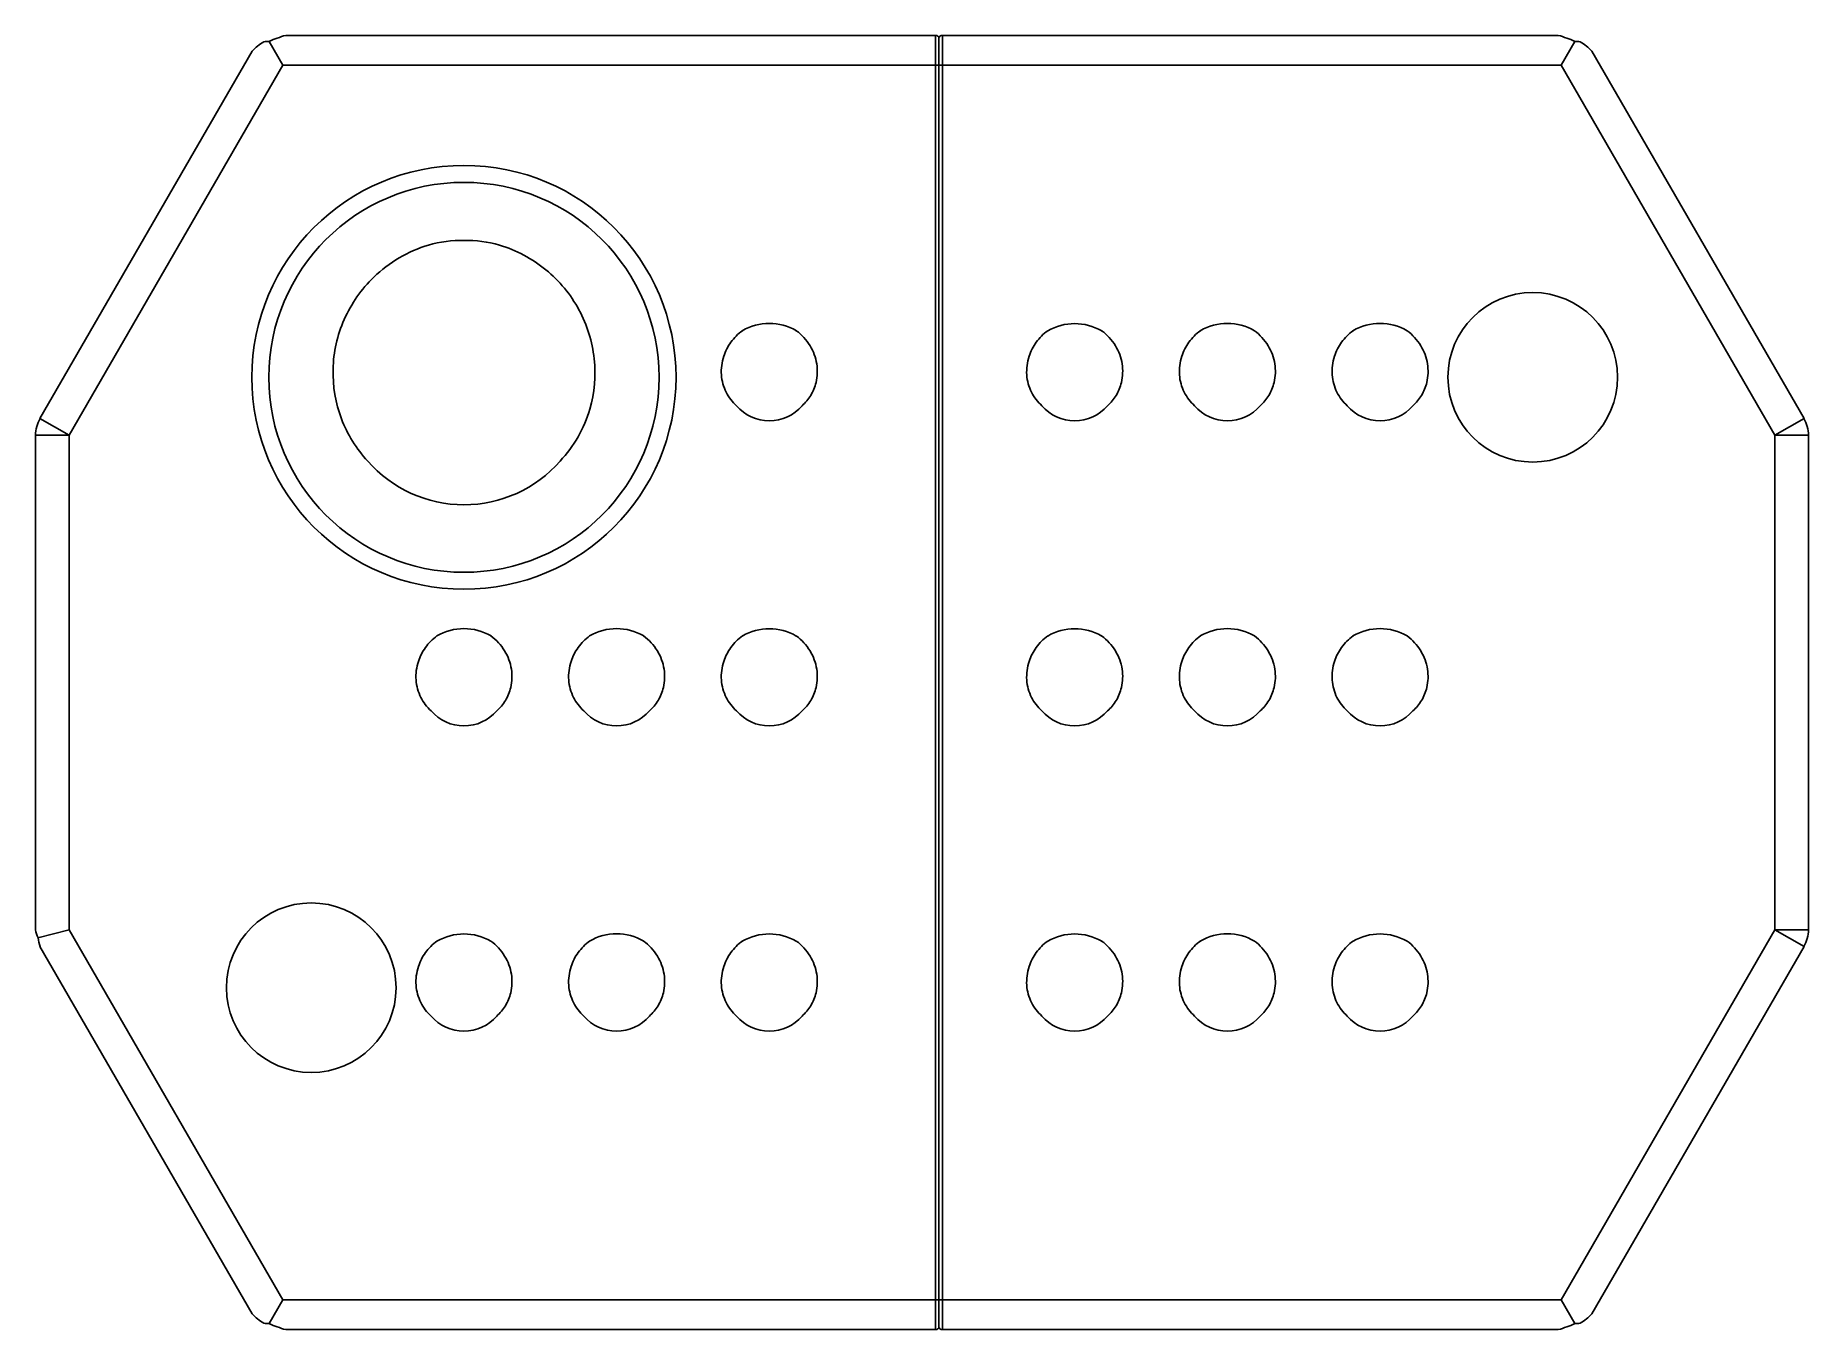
# Model space of a CAD drawing. Header units: millimetres. Extents: x -52 to 52, y -38 to 38.
import ezdxf

# ---------------------------------------------------------------- set-up
doc = ezdxf.new("R2010")
doc.units = ezdxf.units.MM
doc.layers.get('0').update_dxf_attribs({"linetype": 'CONTINUOUS'})

msp = doc.modelspace()

# ---------------------------------------------------------------- linework, layer by layer
for p, q in [((-37.68, 36.41), (-38.49, 37.81)), ((-37.68, 36.41), (-38.49, 37.81)), ((0.8, 38.17), (-37.5, 38.17)), ((0.8, 36.41), (0.8, 38.17)), ((0.8, 36.41), (0.8, 38.17)), ((1, 36.41), (1, 37.99)), ((1, 37.99), (1, 36.41)), ((1.2, 38.17), (1.2, 36.41)), ((37.5, 38.17), (1.2, 38.17)), ((1.2, 38.17), (1.2, 36.41)), ((38.49, 37.81), (37.68, 36.41)), ((38.49, 37.81), (37.68, 36.41)), ((-39.48, 37.24), (-51.99, 15.57)), ((51.99, 15.57), (39.48, 37.24)), ((-50.28, 14.58), (-37.68, 36.41)), ((-37.68, 36.41), (0.8, 36.41)), ((1, 36.41), (0.8, 36.41)), ((1.2, 36.41), (1, 36.41)), ((1.2, 36.41), (37.68, 36.41)), ((37.68, 36.41), (50.28, 14.58)), ((-50.28, 14.58), (-51.99, 15.57)), ((-50.28, 14.58), (-51.99, 15.57)), ((51.99, 15.57), (50.28, 14.58)), ((51.99, 15.57), (50.28, 14.58)), ((-52.26, 14.58), (-50.28, 14.58)), ((-52.26, 14.58), (-52.26, -14.58)), ((-52.26, 14.58), (-50.28, 14.58)), ((-50.28, -14.58), (-50.28, 14.58)), ((50.28, 14.58), (52.26, 14.58)), ((-52.11, -15.07), (-50.28, -14.58)), ((-52.11, -15.07), (-50.28, -14.58)), ((-37.68, -36.41), (-50.28, -14.58)), ((50.28, -14.58), (37.68, -36.41)), ((50.28, -14.58), (51.99, -15.57)), ((52.26, -14.58), (50.28, -14.58)), ((50.28, -14.58), (51.99, -15.57)), ((-51.99, -15.57), (-39.48, -37.24)), ((39.48, -37.24), (51.99, -15.57)), ((-38.49, -37.81), (-37.68, -36.41)), ((-38.49, -37.81), (-37.68, -36.41)), ((0.8, -36.41), (-37.68, -36.41)), ((0.8, -38.17), (0.8, -36.41)), ((1, -36.41), (0.8, -36.41)), ((0.8, -38.17), (0.8, -36.41)), ((1, -36.41), (1, -37.99)), ((1.2, -36.41), (1, -36.41)), ((1, -37.99), (1, -36.41)), ((1.2, -36.41), (1.2, -38.17)), ((1.2, -36.41), (1.2, -38.17)), ((37.68, -36.41), (1.2, -36.41)), ((37.68, -36.41), (38.49, -37.81)), ((37.68, -36.41), (38.49, -37.81)), ((-37.5, -38.17), (0.8, -38.17)), ((1.2, -38.17), (37.5, -38.17))]:
    msp.add_line(p, q)
for points in [[(0.8, 36.41), (0.8, -36.41), (-37.68, -36.41), (-50.28, -14.58), (-50.28, 14.58), (-37.68, 36.41)], [(0.8, -36.41), (1, -36.41), (1, 36.41), (0.8, 36.41)], [(1, -36.41), (1.2, -36.41), (1.2, 36.41), (1, 36.41)], [(1.2, -36.41), (1.2, 36.41), (37.68, 36.41), (50.28, 14.58), (50.28, -14.58), (37.68, -36.41)], [(52.26, 14.58), (50.28, 14.58), (50.28, -14.58), (52.26, -14.58)]]:
    msp.add_lwpolyline(points, close=True)
for centre, radius in [((-27, 18), 12.5), ((-27, 18), 11.5), ((36, 18), 5), ((-36, -18), 5)]:
    msp.add_circle(centre, radius)
for centre, radius, start, end in [((-27, 18), 8.08, 75.0013, 104.9987), ((-9, 18), 3.18, 59.8597, 120.1403), ((9, 18), 3.17, 59.8597, 120.1403), ((18, 18), 3.18, 59.8597, 120.1403), ((27, 18), 3.18, 59.8597, 120.1403), ((-9, 18), 2.56, 220.9457, 319.0543), ((9, 18), 2.56, 220.9457, 319.0543), ((18, 18), 2.56, 220.9457, 319.0543), ((27, 18), 2.56, 220.9457, 319.0543), ((-27, 18), 7.52, 221.0496, 318.9504), ((-27, 0), 3.18, 59.8597, 120.1403), ((-18, 0), 3.18, 59.8597, 120.1403), ((-9, 0), 3.17, 59.8597, 120.1403), ((9, 0), 3.17, 59.8597, 120.1403), ((18, 0), 3.18, 59.8597, 120.1403), ((27, 0), 3.18, 59.8597, 120.1403), ((-27, 0), 2.56, 220.9457, 319.0543), ((-18, 0), 2.56, 220.9457, 319.0543), ((-9, 0), 2.56, 220.9457, 319.0543), ((9, 0), 2.56, 220.9457, 319.0543), ((18, 0), 2.56, 220.9457, 319.0543), ((27, 0), 2.56, 220.9457, 319.0543), ((-27, -18), 3.17, 59.8597, 120.1403), ((-18, -18), 3.18, 59.8597, 120.1403), ((-9, -18), 3.17, 59.8597, 120.1403), ((9, -18), 3.17, 59.8597, 120.1403), ((18, -18), 3.18, 59.8597, 120.1403), ((27, -18), 3.17, 59.8597, 120.1403), ((-27, -18), 2.56, 220.9457, 319.0543), ((-18, -18), 2.56, 220.9457, 319.0543), ((-9, -18), 2.56, 220.9457, 319.0543), ((9, -18), 2.56, 220.9457, 319.0543), ((18, -18), 2.56, 220.9457, 319.0543), ((27, -18), 2.56, 220.9457, 319.0543)]:
    msp.add_arc(centre, radius, start, end)
for centre, major_axis, ratio, start_param, end_param in [((-37.77, 36.25), (2.09, 0.56), 0.840571, 1.8481, 2.269791), ((-37.5, 36.41), (-3.36, -1.24), 0.467633, 4.54189, 4.836799), ((0.8, 37.99), (0.2, 0), 0.879274, 0, 1.570796), ((1.2, 37.99), (-0.2, 0), 0.879274, 4.712389, 6.283185), ((37.5, 36.41), (3.36, -1.24), 0.467633, 1.446386, 1.741296), ((37.77, 36.25), (-2.09, 0.56), 0.840571, 4.013394, 4.435086), ((-50.28, 14.58), (1, 1.73), 0.985106, 1.570796, 2.087922), ((50.28, 14.58), (1, -1.73), 0.985106, 1.053671, 1.570796), ((-50.28, -14.58), (-1.8, 1.04), 0.840571, 0.601849, 0.871802), ((50.28, -14.58), (-1, -1.73), 0.985106, 1.570796, 2.087922), ((-50.28, -14.58), (-0.56, -2.09), 0.840571, 5.164211, 5.411384), ((-37.77, -36.25), (2.09, -0.56), 0.840571, 4.013394, 4.435086), ((37.77, -36.25), (-2.09, -0.56), 0.840571, 1.8481, 2.269791), ((-37.5, -36.41), (-3.36, 1.24), 0.467633, 1.446386, 1.741296), ((0.8, -37.99), (0.2, 0), 0.879274, 4.712389, 6.283185), ((1.2, -37.99), (-0.2, 0), 0.879274, 0, 1.570796), ((37.5, -36.41), (3.36, 1.24), 0.467633, 4.54189, 4.836799)]:
    msp.add_ellipse(centre, major_axis=major_axis, ratio=ratio, start_param=start_param, end_param=end_param)
for points in [[(-38.8, 37.79), (-38.7, 37.81), (-38.6, 37.82), (-38.49, 37.81)], [(38.49, 37.81), (38.6, 37.82), (38.7, 37.81), (38.8, 37.79)], [(-38.49, -37.81), (-38.6, -37.82), (-38.7, -37.81), (-38.8, -37.79)], [(38.8, -37.79), (38.7, -37.81), (38.6, -37.82), (38.49, -37.81)]]:
    msp.add_open_spline(points, degree=3)
for points, knots in [([(-32.67, 13.06), (-33.34, 13.78), (-33.87, 14.63), (-34.57, 16.48), (-34.74, 17.48), (-34.69, 19.49), (-34.47, 20.48), (-33.64, 22.35), (-33.05, 23.2), (-31.86, 24.35), (-31.36, 24.73), (-30.27, 25.36), (-29.69, 25.62), (-29.09, 25.8)], [0, 0, 0, 0, 0.295536, 0.295536, 0.595173, 0.595173, 0.898908, 0.898908, 1.206742, 1.206742, 1.394269, 1.394269, 1.583304, 1.583304, 1.583304, 1.583304]), ([(-24.91, 25.8), (-23.91, 25.5), (-22.98, 25), (-21.37, 23.69), (-20.71, 22.89), (-19.74, 21.09), (-19.43, 20.11), (-19.22, 18.1), (-19.3, 17.09), (-19.75, 15.56), (-19.98, 15.01), (-20.57, 13.97), (-20.93, 13.49), (-21.33, 13.06)], [0, 0, 0, 0, 0.313271, 0.313271, 0.622438, 0.622438, 0.927502, 0.927502, 1.228461, 1.228461, 1.407828, 1.407828, 1.585684, 1.585684, 1.585684, 1.585684]), ([(-10.93, 16.32), (-11.19, 16.55), (-11.39, 16.82), (-11.7, 17.44), (-11.8, 17.79), (-11.85, 18.52), (-11.8, 18.89), (-11.59, 19.54), (-11.45, 19.82), (-11.08, 20.33), (-10.85, 20.56), (-10.59, 20.75)], [0, 0, 0, 0, 0.101569, 0.101569, 0.2083013, 0.2083013, 0.3201956, 0.3201956, 0.41268, 0.41268, 0.508353, 0.508353, 0.508353, 0.508353]), ([(-7.41, 20.75), (-7.08, 20.51), (-6.81, 20.21), (-6.4, 19.53), (-6.26, 19.17), (-6.15, 18.43), (-6.16, 18.06), (-6.31, 17.43), (-6.41, 17.17), (-6.7, 16.71), (-6.87, 16.5), (-7.07, 16.32)], [0, 0, 0, 0, 0.1207781, 0.1207781, 0.2363784, 0.2363784, 0.3467999, 0.3467999, 0.4303124, 0.4303124, 0.5106627, 0.5106627, 0.5106627, 0.5106627]), ([(7.07, 16.32), (6.81, 16.55), (6.61, 16.82), (6.3, 17.44), (6.2, 17.79), (6.15, 18.52), (6.2, 18.89), (6.41, 19.54), (6.55, 19.82), (6.92, 20.33), (7.15, 20.56), (7.41, 20.75)], [0, 0, 0, 0, 0.101569, 0.101569, 0.2083013, 0.2083013, 0.3201956, 0.3201956, 0.41268, 0.41268, 0.508353, 0.508353, 0.508353, 0.508353]), ([(10.59, 20.75), (10.92, 20.51), (11.19, 20.21), (11.6, 19.53), (11.74, 19.17), (11.85, 18.43), (11.84, 18.06), (11.69, 17.43), (11.59, 17.17), (11.3, 16.71), (11.13, 16.5), (10.93, 16.32)], [0, 0, 0, 0, 0.1207781, 0.1207781, 0.2363784, 0.2363784, 0.3467999, 0.3467999, 0.4303124, 0.4303124, 0.5106627, 0.5106627, 0.5106627, 0.5106627]), ([(16.07, 16.32), (15.81, 16.55), (15.61, 16.82), (15.3, 17.44), (15.2, 17.79), (15.15, 18.52), (15.2, 18.89), (15.41, 19.54), (15.55, 19.82), (15.92, 20.33), (16.15, 20.56), (16.41, 20.75)], [0, 0, 0, 0, 0.101569, 0.101569, 0.2083013, 0.2083013, 0.3201956, 0.3201956, 0.41268, 0.41268, 0.508353, 0.508353, 0.508353, 0.508353]), ([(19.59, 20.75), (19.92, 20.51), (20.19, 20.21), (20.6, 19.53), (20.74, 19.17), (20.85, 18.43), (20.84, 18.06), (20.69, 17.43), (20.59, 17.17), (20.3, 16.71), (20.13, 16.5), (19.93, 16.32)], [0, 0, 0, 0, 0.1207781, 0.1207781, 0.2363784, 0.2363784, 0.3467999, 0.3467999, 0.4303124, 0.4303124, 0.5106627, 0.5106627, 0.5106627, 0.5106627]), ([(25.07, 16.32), (24.81, 16.55), (24.61, 16.82), (24.3, 17.44), (24.2, 17.79), (24.15, 18.52), (24.2, 18.89), (24.41, 19.54), (24.55, 19.82), (24.92, 20.33), (25.15, 20.56), (25.41, 20.75)], [0, 0, 0, 0, 0.101569, 0.101569, 0.2083013, 0.2083013, 0.3201956, 0.3201956, 0.41268, 0.41268, 0.508353, 0.508353, 0.508353, 0.508353]), ([(28.59, 20.75), (28.92, 20.51), (29.19, 20.21), (29.6, 19.53), (29.74, 19.17), (29.85, 18.43), (29.84, 18.06), (29.69, 17.43), (29.59, 17.17), (29.3, 16.71), (29.13, 16.5), (28.93, 16.32)], [0, 0, 0, 0, 0.1207781, 0.1207781, 0.2363784, 0.2363784, 0.3467999, 0.3467999, 0.4303124, 0.4303124, 0.5106627, 0.5106627, 0.5106627, 0.5106627]), ([(-28.93, -1.68), (-29.19, -1.45), (-29.39, -1.18), (-29.7, -0.56), (-29.8, -0.21), (-29.85, 0.52), (-29.8, 0.89), (-29.59, 1.54), (-29.45, 1.82), (-29.08, 2.33), (-28.85, 2.56), (-28.59, 2.75)], [0, 0, 0, 0, 0.101569, 0.101569, 0.2083013, 0.2083013, 0.3201956, 0.3201956, 0.41268, 0.41268, 0.508353, 0.508353, 0.508353, 0.508353]), ([(-25.41, 2.75), (-25.08, 2.51), (-24.81, 2.21), (-24.4, 1.53), (-24.26, 1.17), (-24.15, 0.43), (-24.16, 0.06), (-24.31, -0.57), (-24.41, -0.83), (-24.7, -1.29), (-24.87, -1.5), (-25.07, -1.68)], [0, 0, 0, 0, 0.1207781, 0.1207781, 0.2363784, 0.2363784, 0.3467999, 0.3467999, 0.4303124, 0.4303124, 0.5106627, 0.5106627, 0.5106627, 0.5106627]), ([(-19.93, -1.68), (-20.19, -1.45), (-20.39, -1.18), (-20.7, -0.56), (-20.8, -0.21), (-20.85, 0.52), (-20.8, 0.89), (-20.59, 1.54), (-20.45, 1.82), (-20.08, 2.33), (-19.85, 2.56), (-19.59, 2.75)], [0, 0, 0, 0, 0.101569, 0.101569, 0.2083013, 0.2083013, 0.3201956, 0.3201956, 0.41268, 0.41268, 0.508353, 0.508353, 0.508353, 0.508353]), ([(-16.41, 2.75), (-16.08, 2.51), (-15.81, 2.21), (-15.4, 1.53), (-15.26, 1.17), (-15.15, 0.43), (-15.16, 0.06), (-15.31, -0.57), (-15.41, -0.83), (-15.7, -1.29), (-15.87, -1.5), (-16.07, -1.68)], [0, 0, 0, 0, 0.1207781, 0.1207781, 0.2363784, 0.2363784, 0.3467999, 0.3467999, 0.4303124, 0.4303124, 0.5106627, 0.5106627, 0.5106627, 0.5106627]), ([(-10.93, -1.68), (-11.19, -1.45), (-11.39, -1.18), (-11.7, -0.56), (-11.8, -0.21), (-11.85, 0.52), (-11.8, 0.89), (-11.59, 1.54), (-11.45, 1.82), (-11.08, 2.33), (-10.85, 2.56), (-10.59, 2.75)], [0, 0, 0, 0, 0.101569, 0.101569, 0.2083013, 0.2083013, 0.3201956, 0.3201956, 0.41268, 0.41268, 0.508353, 0.508353, 0.508353, 0.508353]), ([(-7.41, 2.75), (-7.08, 2.51), (-6.81, 2.21), (-6.4, 1.53), (-6.26, 1.17), (-6.15, 0.43), (-6.16, 0.06), (-6.31, -0.57), (-6.41, -0.83), (-6.7, -1.29), (-6.87, -1.5), (-7.07, -1.68)], [0, 0, 0, 0, 0.1207781, 0.1207781, 0.2363784, 0.2363784, 0.3467999, 0.3467999, 0.4303124, 0.4303124, 0.5106627, 0.5106627, 0.5106627, 0.5106627]), ([(7.07, -1.68), (6.81, -1.45), (6.61, -1.18), (6.3, -0.56), (6.2, -0.21), (6.15, 0.52), (6.2, 0.89), (6.41, 1.54), (6.55, 1.82), (6.92, 2.33), (7.15, 2.56), (7.41, 2.75)], [0, 0, 0, 0, 0.101569, 0.101569, 0.2083013, 0.2083013, 0.3201956, 0.3201956, 0.41268, 0.41268, 0.508353, 0.508353, 0.508353, 0.508353]), ([(10.59, 2.75), (10.92, 2.51), (11.19, 2.21), (11.6, 1.53), (11.74, 1.17), (11.85, 0.43), (11.84, 0.06), (11.69, -0.57), (11.59, -0.83), (11.3, -1.29), (11.13, -1.5), (10.93, -1.68)], [0, 0, 0, 0, 0.1207781, 0.1207781, 0.2363784, 0.2363784, 0.3467999, 0.3467999, 0.4303124, 0.4303124, 0.5106627, 0.5106627, 0.5106627, 0.5106627]), ([(16.07, -1.68), (15.81, -1.45), (15.61, -1.18), (15.3, -0.56), (15.2, -0.21), (15.15, 0.52), (15.2, 0.89), (15.41, 1.54), (15.55, 1.82), (15.92, 2.33), (16.15, 2.56), (16.41, 2.75)], [0, 0, 0, 0, 0.101569, 0.101569, 0.2083013, 0.2083013, 0.3201956, 0.3201956, 0.41268, 0.41268, 0.508353, 0.508353, 0.508353, 0.508353]), ([(19.59, 2.75), (19.92, 2.51), (20.19, 2.21), (20.6, 1.53), (20.74, 1.17), (20.85, 0.43), (20.84, 0.06), (20.69, -0.57), (20.59, -0.83), (20.3, -1.29), (20.13, -1.5), (19.93, -1.68)], [0, 0, 0, 0, 0.1207781, 0.1207781, 0.2363784, 0.2363784, 0.3467999, 0.3467999, 0.4303124, 0.4303124, 0.5106627, 0.5106627, 0.5106627, 0.5106627]), ([(25.07, -1.68), (24.81, -1.45), (24.61, -1.18), (24.3, -0.56), (24.2, -0.21), (24.15, 0.52), (24.2, 0.89), (24.41, 1.54), (24.55, 1.82), (24.92, 2.33), (25.15, 2.56), (25.41, 2.75)], [0, 0, 0, 0, 0.101569, 0.101569, 0.2083013, 0.2083013, 0.3201956, 0.3201956, 0.41268, 0.41268, 0.508353, 0.508353, 0.508353, 0.508353]), ([(28.59, 2.75), (28.92, 2.51), (29.19, 2.21), (29.6, 1.53), (29.74, 1.17), (29.85, 0.43), (29.84, 0.06), (29.69, -0.57), (29.59, -0.83), (29.3, -1.29), (29.13, -1.5), (28.93, -1.68)], [0, 0, 0, 0, 0.1207781, 0.1207781, 0.2363784, 0.2363784, 0.3467999, 0.3467999, 0.4303124, 0.4303124, 0.5106627, 0.5106627, 0.5106627, 0.5106627]), ([(-28.93, -19.68), (-29.19, -19.45), (-29.39, -19.18), (-29.7, -18.56), (-29.8, -18.21), (-29.85, -17.48), (-29.8, -17.11), (-29.59, -16.46), (-29.45, -16.18), (-29.08, -15.67), (-28.85, -15.44), (-28.59, -15.25)], [0, 0, 0, 0, 0.101569, 0.101569, 0.2083013, 0.2083013, 0.3201956, 0.3201956, 0.41268, 0.41268, 0.508353, 0.508353, 0.508353, 0.508353]), ([(-25.41, -15.25), (-25.08, -15.49), (-24.81, -15.79), (-24.4, -16.47), (-24.26, -16.83), (-24.15, -17.57), (-24.16, -17.94), (-24.31, -18.57), (-24.41, -18.83), (-24.7, -19.29), (-24.87, -19.5), (-25.07, -19.68)], [0, 0, 0, 0, 0.1207781, 0.1207781, 0.2363784, 0.2363784, 0.3467999, 0.3467999, 0.4303124, 0.4303124, 0.5106627, 0.5106627, 0.5106627, 0.5106627]), ([(-19.93, -19.68), (-20.19, -19.45), (-20.39, -19.18), (-20.7, -18.56), (-20.8, -18.21), (-20.85, -17.48), (-20.8, -17.11), (-20.59, -16.46), (-20.45, -16.18), (-20.08, -15.67), (-19.85, -15.44), (-19.59, -15.25)], [0, 0, 0, 0, 0.101569, 0.101569, 0.2083013, 0.2083013, 0.3201956, 0.3201956, 0.41268, 0.41268, 0.508353, 0.508353, 0.508353, 0.508353]), ([(-16.41, -15.25), (-16.08, -15.49), (-15.81, -15.79), (-15.4, -16.47), (-15.26, -16.83), (-15.15, -17.57), (-15.16, -17.94), (-15.31, -18.57), (-15.41, -18.83), (-15.7, -19.29), (-15.87, -19.5), (-16.07, -19.68)], [0, 0, 0, 0, 0.1207781, 0.1207781, 0.2363784, 0.2363784, 0.3467999, 0.3467999, 0.4303124, 0.4303124, 0.5106627, 0.5106627, 0.5106627, 0.5106627]), ([(-10.93, -19.68), (-11.19, -19.45), (-11.39, -19.18), (-11.7, -18.56), (-11.8, -18.21), (-11.85, -17.48), (-11.8, -17.11), (-11.59, -16.46), (-11.45, -16.18), (-11.08, -15.67), (-10.85, -15.44), (-10.59, -15.25)], [0, 0, 0, 0, 0.101569, 0.101569, 0.2083013, 0.2083013, 0.3201956, 0.3201956, 0.41268, 0.41268, 0.508353, 0.508353, 0.508353, 0.508353]), ([(-7.41, -15.25), (-7.08, -15.49), (-6.81, -15.79), (-6.4, -16.47), (-6.26, -16.83), (-6.15, -17.57), (-6.16, -17.94), (-6.31, -18.57), (-6.41, -18.83), (-6.7, -19.29), (-6.87, -19.5), (-7.07, -19.68)], [0, 0, 0, 0, 0.1207781, 0.1207781, 0.2363784, 0.2363784, 0.3467999, 0.3467999, 0.4303124, 0.4303124, 0.5106627, 0.5106627, 0.5106627, 0.5106627]), ([(7.07, -19.68), (6.81, -19.45), (6.61, -19.18), (6.3, -18.56), (6.2, -18.21), (6.15, -17.48), (6.2, -17.11), (6.41, -16.46), (6.55, -16.18), (6.92, -15.67), (7.15, -15.44), (7.41, -15.25)], [0, 0, 0, 0, 0.101569, 0.101569, 0.2083013, 0.2083013, 0.3201956, 0.3201956, 0.41268, 0.41268, 0.508353, 0.508353, 0.508353, 0.508353]), ([(10.59, -15.25), (10.92, -15.49), (11.19, -15.79), (11.6, -16.47), (11.74, -16.83), (11.85, -17.57), (11.84, -17.94), (11.69, -18.57), (11.59, -18.83), (11.3, -19.29), (11.13, -19.5), (10.93, -19.68)], [0, 0, 0, 0, 0.1207781, 0.1207781, 0.2363784, 0.2363784, 0.3467999, 0.3467999, 0.4303124, 0.4303124, 0.5106627, 0.5106627, 0.5106627, 0.5106627]), ([(16.07, -19.68), (15.81, -19.45), (15.61, -19.18), (15.3, -18.56), (15.2, -18.21), (15.15, -17.48), (15.2, -17.11), (15.41, -16.46), (15.55, -16.18), (15.92, -15.67), (16.15, -15.44), (16.41, -15.25)], [0, 0, 0, 0, 0.101569, 0.101569, 0.2083013, 0.2083013, 0.3201956, 0.3201956, 0.41268, 0.41268, 0.508353, 0.508353, 0.508353, 0.508353]), ([(19.59, -15.25), (19.92, -15.49), (20.19, -15.79), (20.6, -16.47), (20.74, -16.83), (20.85, -17.57), (20.84, -17.94), (20.69, -18.57), (20.59, -18.83), (20.3, -19.29), (20.13, -19.5), (19.93, -19.68)], [0, 0, 0, 0, 0.1207781, 0.1207781, 0.2363784, 0.2363784, 0.3467999, 0.3467999, 0.4303124, 0.4303124, 0.5106627, 0.5106627, 0.5106627, 0.5106627]), ([(25.07, -19.68), (24.81, -19.45), (24.61, -19.18), (24.3, -18.56), (24.2, -18.21), (24.15, -17.48), (24.2, -17.11), (24.41, -16.46), (24.55, -16.18), (24.92, -15.67), (25.15, -15.44), (25.41, -15.25)], [0, 0, 0, 0, 0.101569, 0.101569, 0.2083013, 0.2083013, 0.3201956, 0.3201956, 0.41268, 0.41268, 0.508353, 0.508353, 0.508353, 0.508353]), ([(28.59, -15.25), (28.92, -15.49), (29.19, -15.79), (29.6, -16.47), (29.74, -16.83), (29.85, -17.57), (29.84, -17.94), (29.69, -18.57), (29.59, -18.83), (29.3, -19.29), (29.13, -19.5), (28.93, -19.68)], [0, 0, 0, 0, 0.1207781, 0.1207781, 0.2363784, 0.2363784, 0.3467999, 0.3467999, 0.4303124, 0.4303124, 0.5106627, 0.5106627, 0.5106627, 0.5106627])]:
    msp.add_open_spline(points, degree=3, knots=knots)

doc.saveas('drawing.dxf')
